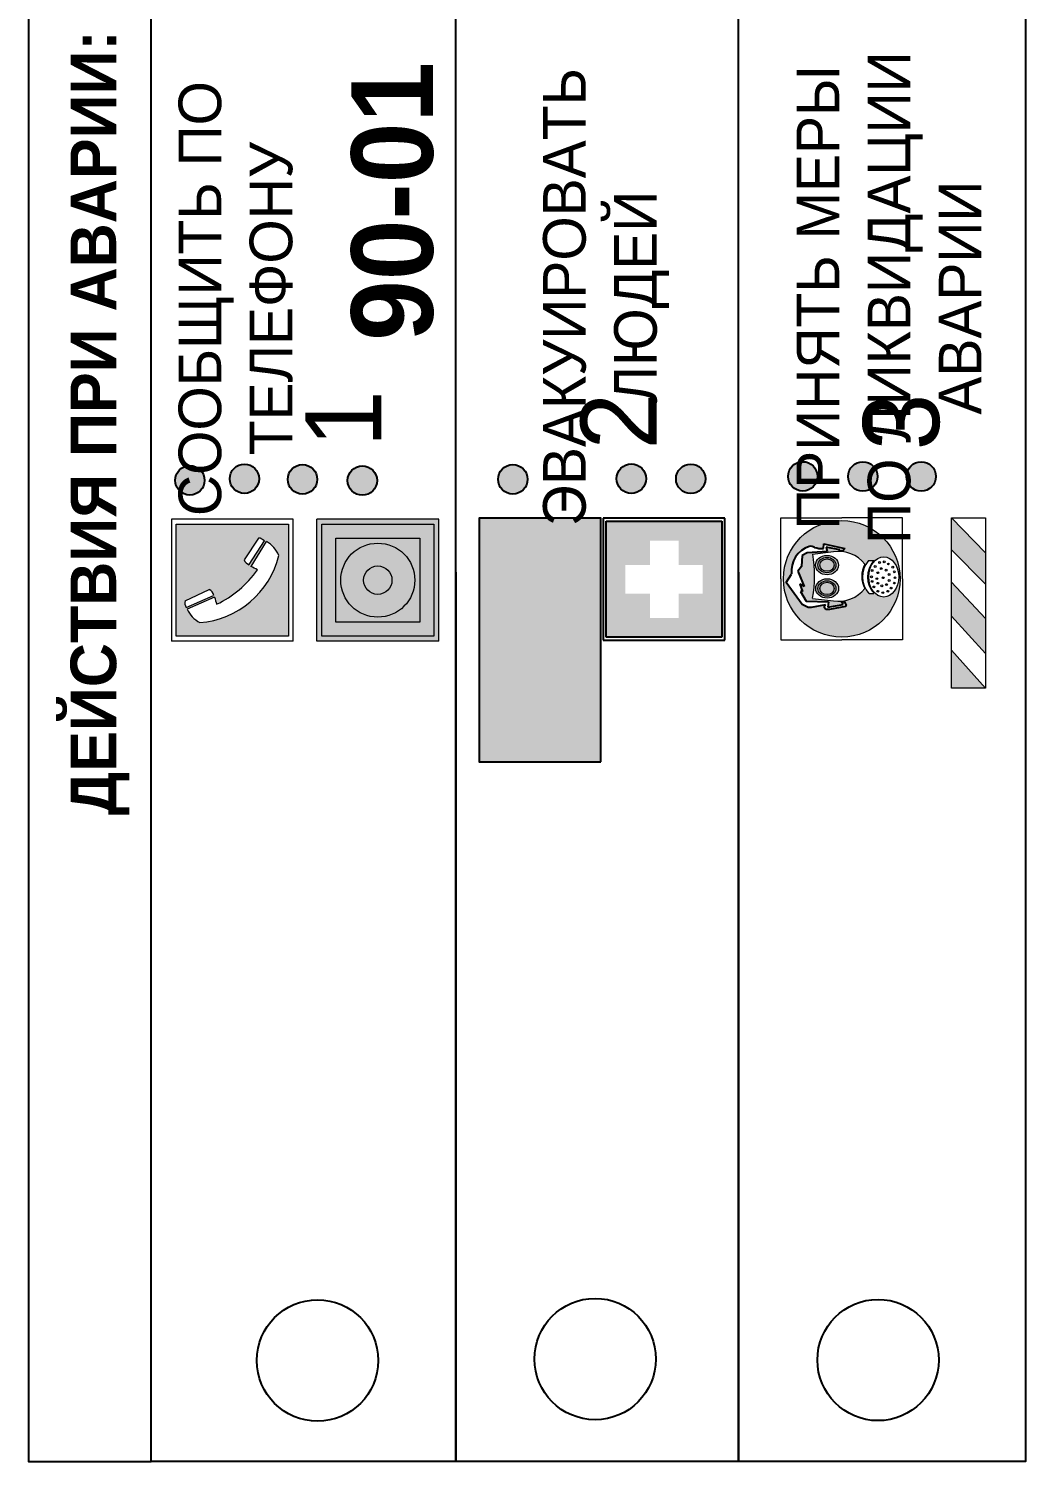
# Model space of a CAD drawing. Header units: millimetres. Extents: x 13114 to 67229, y 22859 to 38520.
# Drawn here: x 18188.4 to 18253.8, y 31912.9 to 32007 of the extents above; entities that cross this region are included whole.
import ezdxf

# ---------------------------------------------------------------- set-up
doc = ezdxf.new("R2010")
doc.units = ezdxf.units.MM
doc.styles.add('обычный', font='arial.ttf')

# ---------------------------------------------------------------- blocks, each defined once
blk = doc.blocks.new('A$C38D26F80')
h = blk.add_hatch(color=5)
h.dxf.hatch_style = 1
h.paths.add_polyline_path([(-8.77, -4.48, 1), (-0.19, -4.48, 1)])
h.paths.add_polyline_path([(-6.75, -3.58), (-6.75, -3.31), (-6.62, -3.22), (-6.5, -3.22), (-6.42, -3.3), (-6.39, -3.28), (-6.59, -2.23), (-6.59, -2.01), (-6.38, -1.58), (-4.76, -0.4), (-4.13, -0.79, -0.362848), (-2.1, -2.1, -0.201049), (-2.17, -2.48, 0.085434), (-2.26, -3.13), (-1.9, -3.16), (-2.25, -4.7), (-2.4, -4.59), (-2.43, -4.34), (-2.36, -4.34), (-2.14, -3.34), (-2.47, -3.42), (-2.58, -1.95), (-2.77, -1.58), (-3.58, -1.52), (-3.92, -1.26), (-5.05, -1.73), (-4.87, -1.39), (-5.41, -1.6), (-5.41, -1.46), (-6.13, -1.87), (-6.18, -3.5), (-6.56, -3.47), (-6.37, -4.59), (-6.16, -4.43), (-6.16, -4.66), (-6.36, -4.79), (-6.37, -4.8), (-6.51, -4.76)], flags=16)
h.paths.add_polyline_path([(-6.51, -4.76), (-6.36, -4.79), (-6.37, -4.8)], flags=0)
h.paths.add_polyline_path([(-5.92, -2.34, 0.089508), (-2.67, -2.35), (-2.48, -3.88, -0.268602), (-3.4, -6.18, 0.262449), (-5.2, -6.18, -0.268602), (-6.11, -3.88)], flags=16)
edge = h.paths.add_edge_path(flags=16)
edge.add_ellipse((-5.19, -3.41), major_axis=(0, 0.842), ratio=0.848992, start_angle=0, end_angle=360)
edge = h.paths.add_edge_path(flags=0)
edge.add_ellipse((-5.19, -3.39), major_axis=(0, 0.665), ratio=0.853798, start_angle=0, end_angle=360)
edge = h.paths.add_edge_path(flags=0)
edge.add_ellipse((-5.19, -3.4), major_axis=(0, 0.528), ratio=0.864094, start_angle=0, end_angle=360)
edge = h.paths.add_edge_path(flags=16)
edge.add_ellipse((-3.47, -3.4), major_axis=(0, 0.842), ratio=0.848992, start_angle=0, end_angle=360)
h.paths.add_polyline_path([(-3.13, -6.45), (-3.13, -6.84, 0.383174), (-5.57, -6.85), (-5.57, -6.49, -0.369952)], flags=16)
edge = h.paths.add_edge_path(flags=0)
edge.add_ellipse((-3.47, -3.39), major_axis=(0, 0.665), ratio=0.853798, start_angle=0, end_angle=360)
edge = h.paths.add_edge_path(flags=0)
edge.add_ellipse((-3.47, -3.4), major_axis=(0, 0.528), ratio=0.864094, start_angle=0, end_angle=360)
edge = h.paths.add_edge_path(flags=16)
edge.add_ellipse((-4.34, -7.57), major_axis=(-1.48, 0), ratio=0.744955, start_angle=0, end_angle=360)
h.paths.add_polyline_path([(-5.01, -6.85, -1), (-5.15, -6.85, -1)], flags=0)
h.paths.add_polyline_path([(-5.33, -7.14, -1), (-5.47, -7.14, -1)], flags=0)
h.paths.add_polyline_path([(-4.61, -6.71, -1), (-4.74, -6.71, -1)], flags=16)
h.paths.add_polyline_path([(-5.43, -7.51, -1), (-5.57, -7.51, -1)], flags=0)
h.paths.add_polyline_path([(-4.26, -6.67, -1), (-4.4, -6.67, -1)], flags=16)
h.paths.add_polyline_path([(-4.74, -7.14, -1), (-4.88, -7.14, -1)], flags=0)
h.paths.add_polyline_path([(-4.93, -7.43, -1), (-5.07, -7.43, -1)], flags=0)
h.paths.add_polyline_path([(-4.41, -7.07, -1), (-4.54, -7.07, -1)], flags=0)
h.paths.add_polyline_path([(-5.33, -7.87, -1), (-5.46, -7.87, -1)], flags=0)
h.paths.add_polyline_path([(-3.8, -6.71, -1), (-3.94, -6.71, -1)], flags=16)
h.paths.add_polyline_path([(-4.85, -7.78, -1), (-4.98, -7.78, -1)], flags=0)
h.paths.add_polyline_path([(-3.96, -7.14, -1), (-4.1, -7.14, -1)], flags=0)
h.paths.add_polyline_path([(-4.33, -7.53, -1), (-4.47, -7.53, -1)], flags=0)
h.paths.add_polyline_path([(-5.09, -8.12, -1), (-5.23, -8.12, -1)], flags=0)
h.paths.add_polyline_path([(-3.5, -6.94, -1), (-3.64, -6.94, -1)], flags=0)
h.paths.add_polyline_path([(-4.54, -7.97, -1), (-4.68, -7.97, -1)], flags=0)
h.paths.add_polyline_path([(-3.66, -7.39, -1), (-3.8, -7.39, -1)], flags=0)
h.paths.add_polyline_path([(-4.73, -8.35, -1), (-4.86, -8.35, -1)], flags=0)
h.paths.add_polyline_path([(-4.09, -7.96, -1), (-4.23, -7.96, -1)], flags=0)
h.paths.add_polyline_path([(-3.77, -7.74, -1), (-3.91, -7.74, -1)], flags=0)
h.paths.add_polyline_path([(-3.22, -7.27, -1), (-3.35, -7.27, -1)], flags=0)
h.paths.add_polyline_path([(-4.34, -8.4, -1), (-4.47, -8.4, -1)], flags=0)
h.paths.add_polyline_path([(-3.16, -7.61, -1), (-3.3, -7.61, -1)], flags=0)
h.paths.add_polyline_path([(-3.9, -8.35, -1), (-4.04, -8.35, -1)], flags=0)
h.paths.add_polyline_path([(-3.32, -7.91, -1), (-3.46, -7.91, -1)], flags=0)
h.paths.add_polyline_path([(-3.55, -8.23, -1), (-3.69, -8.23, -1)], flags=0)
at = {"color": 5, "lineweight": 5}
for p, q in [((-4.48, 0), (-8.96, 0)), ((-8.96, 0), (-8.96, -4.48)), ((-4.48, 0), (0, 0)), ((0, 0), (0, -4.48)), ((-6.38, -1.58), (-4.76, -0.4)), ((-4.76, -0.4), (-4.13, -0.79)), ((-6.59, -2.01), (-6.38, -1.58)), ((-6.59, -2.23), (-6.59, -2.01)), ((-6.13, -1.87), (-6.18, -3.5)), ((-5.41, -1.46), (-6.13, -1.87)), ((-4.87, -1.39), (-5.41, -1.6)), ((-5.41, -1.6), (-5.41, -1.46)), ((-3.92, -1.26), (-5.05, -1.73)), ((-5.05, -1.73), (-4.87, -1.39)), ((-3.58, -1.52), (-3.92, -1.26)), ((-2.77, -1.58), (-3.58, -1.52)), ((-2.58, -1.95), (-2.77, -1.58)), ((-2.47, -3.42), (-2.58, -1.95)), ((-6.39, -3.28), (-6.59, -2.23)), ((-5.92, -2.34), (-6.11, -3.88)), ((-2.67, -2.34), (-2.48, -3.88)), ((-1.9, -3.16), (-2.26, -3.13)), ((-6.75, -3.31), (-6.62, -3.22)), ((-6.75, -3.58), (-6.75, -3.31)), ((-6.51, -4.76), (-6.75, -3.58)), ((-6.62, -3.22), (-6.5, -3.22)), ((-6.18, -3.5), (-6.56, -3.47)), ((-6.56, -3.47), (-6.37, -4.59)), ((-6.5, -3.22), (-6.42, -3.3)), ((-6.42, -3.3), (-6.39, -3.28)), ((-2.14, -3.34), (-2.47, -3.42)), ((-2.36, -4.34), (-2.14, -3.34)), ((-2.25, -4.7), (-1.9, -3.16)), ((-8.96, -8.96), (-8.96, -4.48)), ((-6.37, -4.8), (-6.51, -4.76)), ((-6.37, -4.59), (-6.16, -4.43)), ((-6.16, -4.66), (-6.37, -4.8)), ((-6.16, -4.43), (-6.16, -4.66)), ((-2.43, -4.34), (-2.4, -4.59)), ((-2.43, -4.34), (-2.36, -4.34)), ((-2.4, -4.59), (-2.25, -4.7)), ((0, -8.96), (0, -4.48)), ((-5.57, -6.49), (-5.57, -6.85)), ((-3.13, -6.45), (-3.13, -6.84)), ((-4.48, -8.96), (-8.96, -8.96)), ((-4.48, -8.96), (0, -8.96))]:
    blk.add_line(p, q, dxfattribs=at)
at = {"color": 5}
for p, q in [((-6.38, -1.58), (-4.76, -0.4)), ((-4.76, -0.4), (-4.13, -0.79)), ((-6.59, -2.01), (-6.38, -1.58)), ((-6.59, -2.23), (-6.59, -2.01)), ((-6.13, -1.87), (-6.18, -3.5)), ((-5.41, -1.46), (-6.13, -1.87)), ((-4.87, -1.39), (-5.41, -1.6)), ((-5.41, -1.6), (-5.41, -1.46)), ((-3.92, -1.26), (-5.05, -1.73)), ((-5.05, -1.73), (-4.87, -1.39)), ((-3.58, -1.52), (-3.92, -1.26)), ((-2.77, -1.58), (-3.58, -1.52)), ((-2.58, -1.95), (-2.77, -1.58)), ((-2.47, -3.42), (-2.58, -1.95)), ((-6.39, -3.28), (-6.59, -2.23)), ((-2.26, -3.13), (-1.9, -3.16)), ((-6.75, -3.31), (-6.62, -3.22)), ((-6.75, -3.58), (-6.75, -3.31)), ((-6.51, -4.76), (-6.75, -3.58)), ((-6.62, -3.22), (-6.5, -3.22)), ((-6.18, -3.5), (-6.56, -3.47)), ((-6.56, -3.47), (-6.37, -4.59)), ((-6.5, -3.22), (-6.42, -3.3)), ((-6.42, -3.3), (-6.39, -3.28)), ((-2.14, -3.34), (-2.47, -3.42)), ((-2.36, -4.34), (-2.14, -3.34)), ((-1.9, -3.16), (-2.25, -4.7)), ((-6.37, -4.8), (-6.51, -4.76)), ((-6.36, -4.79), (-6.51, -4.76)), ((-6.37, -4.59), (-6.16, -4.43)), ((-6.16, -4.66), (-6.37, -4.8)), ((-6.16, -4.66), (-6.36, -4.79)), ((-6.16, -4.43), (-6.16, -4.66)), ((-2.4, -4.59), (-2.43, -4.34)), ((-2.43, -4.34), (-2.36, -4.34)), ((-2.25, -4.7), (-2.4, -4.59))]:
    blk.add_line(p, q, dxfattribs=at)
at = {"color": 5, "lineweight": 5}
for centre, radius in [((-4.48, -4.48), 4.29), ((-5.4, -7.14), 0.0678), ((-5.08, -6.85), 0.0678), ((-5, -7.43), 0.0678), ((-4.81, -7.14), 0.0678), ((-4.67, -6.71), 0.0678), ((-4.47, -7.07), 0.0678), ((-4.33, -6.67), 0.0678), ((-4.03, -7.14), 0.0678), ((-3.87, -6.71), 0.0678), ((-3.73, -7.39), 0.0678), ((-3.57, -6.94), 0.0678), ((-3.28, -7.27), 0.0678), ((-5.5, -7.51), 0.0678), ((-5.4, -7.87), 0.0678), ((-5.16, -8.12), 0.0678), ((-4.91, -7.78), 0.0678), ((-4.79, -8.35), 0.0678), ((-4.61, -7.97), 0.0678), ((-4.4, -7.53), 0.0678), ((-4.4, -8.4), 0.0678), ((-4.16, -7.96), 0.0678), ((-3.97, -8.35), 0.0678), ((-3.84, -7.74), 0.0678), ((-3.62, -8.23), 0.0678), ((-3.39, -7.91), 0.0678), ((-3.23, -7.61), 0.0678)]:
    blk.add_circle(centre, radius, dxfattribs=at)
at = {"color": 5}
for centre, radius, start, end in [((-3.89, -2.66), 1.88, 17.387, 97.1599), ((-2.6, -2.2), 0.511, 326.3906, 11.8614), ((-0.35, -3.07), 1.91, 162.2553, 181.7878)]:
    blk.add_arc(centre, radius, start, end, dxfattribs=at)
at = {"color": 5, "lineweight": 5}
for centre, radius, start, end in [((-2.6, -2.2), 0.513, 326.4781, 11.7739), ((-4.28, 6.66), 9.15, 259.6987, 280.1569), ((-0.47, -3.05), 1.79, 161.5846, 182.4584), ((-3.66, -4.24), 2.47, 171.573, 231.7124), ((-4.93, -4.24), 2.47, 308.2876, 8.427), ((-4.33, -7.88), 1.87, 50.358, 131.5662), ((-4.3, -7.78), 1.83, 60.5889, 119.4111), ((-4.34, -8.2), 1.82, 48.4943, 132.3565)]:
    blk.add_arc(centre, radius, start, end, dxfattribs=at)
for centre, major_axis, ratio in [((-5.19, -3.41), (0, 0.842), 0.848992), ((-5.19, -3.39), (0, 0.665), 0.853798), ((-5.19, -3.4), (0, 0.528), 0.864094), ((-3.47, -3.4), (0, 0.842), 0.848992), ((-3.47, -3.39), (0, 0.665), 0.853798), ((-3.47, -3.4), (0, 0.528), 0.864094), ((-4.34, -7.57), (-1.48, 0), 0.744955)]:
    blk.add_ellipse(centre, major_axis=major_axis, ratio=ratio, dxfattribs=at)
blk = doc.blocks.new('A$C47DD6509')
at = {"lineweight": 5}
for points in [[(-8.691, 0), (-11.193, 0), (-11.193, -2.219)], [(-4.218, 0), (-6.447, 0), (-8.914, -2.219), (-6.606, -2.219)], [(0, 0), (-2.089, 0), (-4.357, -2.219), (-2.288, -2.219)]]:
    blk.add_hatch(color=242, dxfattribs=at).paths.add_polyline_path(points)
at = {"color": 242, "lineweight": 5}
for p, q in [((-11.193, -2.219), (-8.691, 0)), ((-11.193, -2.219), (-11.193, 0)), ((-11.193, 0), (-8.691, 0)), ((-11.193, 0), (0, 0)), ((-8.914, -2.219), (-6.447, 0)), ((-6.606, -2.219), (-4.218, 0)), ((-4.357, -2.219), (-2.089, 0)), ((-2.288, -2.219), (0, 0)), ((0, 0), (0, -2.219)), ((0, -2.219), (-11.193, -2.219))]:
    blk.add_line(p, q, dxfattribs=at)
blk = doc.blocks.new('A$C32E8229D')
at = {"true_color": 0xffffff}
blk.add_hatch(color=7, dxfattribs=at).paths.add_polyline_path([(0, 0), (0, -8), (16, -8), (16, 0)])
h = blk.add_hatch(color=126)
h.paths.add_polyline_path([(0.2, -0.2), (15.8, -0.2), (15.8, -7.8), (0.2, -7.8)])
h.paths.add_polyline_path([(13.492, -2.045), (12.079, -2.045), (11.368, -2.625, 0.162397), (11.289, -2.839), (11.289, -3.633), (10.352, -3.633), (10.352, -4.047), (11.684, -4.047), (11.684, -3.477), (12.26, -4.279), (11.289, -5.103), (11.289, -6.781), (11.853, -6.781), (11.853, -5.443), (12.798, -4.643), (12.798, -5.939), (14.462, -5.939), (14.462, -5.389), (13.45, -5.389), (13.45, -3.967), (12.458, -2.586), (13.151, -2.586), (13.694, -3.343), (14.176, -2.998)], flags=16)
h.paths.add_polyline_path([(10.741, -1.821, 1), (11.797, -1.821, 1)], flags=16)
h.paths.add_polyline_path([(9.387, -3.588), (5.989, -3.588), (6.561, -3.026), (5.911, -3.026), (5.105, -3.833), (5.911, -4.64), (6.561, -4.64), (5.989, -4.093), (9.387, -4.093)], flags=16)
h.paths.add_polyline_path([(4.289, -1.083), (1.724, -1.083), (1.724, -6.601), (4.289, -6.601)], flags=16)
at = {"color": 126}
blk.add_lwpolyline([(16, -8), (0, -8), (0, 0), (16, 0)], close=True, dxfattribs=at)
blk = doc.blocks.new('A$C18900ED3')
h = blk.add_hatch(color=126)
h.paths.add_polyline_path([(-0.18, -0.18), (-7.02, -0.18), (-7.02, -7.02), (-0.18, -7.02)])
h.paths.add_polyline_path([(-5.889, -4.459), (-5.889, -2.771), (-4.456, -2.771), (-4.456, -1.308), (-2.767, -1.308), (-2.767, -2.771), (-1.334, -2.771), (-1.334, -4.459), (-2.767, -4.459), (-2.767, -5.892), (-4.456, -5.892), (-4.456, -4.459)], flags=16)
at = {"color": 126}
for p, q in [((-7.2, 0), (-7.2, -7.2)), ((0, 0), (-7.2, 0)), ((0, -7.2), (0, 0)), ((-7.02, -7.02), (-7.02, -0.18)), ((-7.02, -0.18), (-0.18, -0.18)), ((-0.18, -0.18), (-0.18, -7.02)), ((-7.2, -7.2), (0, -7.2)), ((-0.18, -7.02), (-7.02, -7.02))]:
    blk.add_line(p, q, dxfattribs=at)
blk = doc.blocks.new('A$C456E1F9C')
at = {"lineweight": 5}
h = blk.add_hatch(color=242, dxfattribs=at)
h.paths.add_polyline_path([(0.51, -1.47), (0.51, -13.26), (12.29, -13.26), (12.29, -1.47)])
h.paths.add_polyline_path([(5.42, -4.95, -0.254479), (4.78, -5.4), (3.52, -2.53, -0.209735), (4.23, -2.4)], flags=16)
h.paths.add_polyline_path([(8.53, -8.6), (10.87, -10.17), (10.54, -10.76), (8.03, -9.13, -0.192251)], flags=16)
h.paths.add_polyline_path([(4.61, -5.49, 0.005518), (3.87, -5.72, 0.128647), (7.49, -10.01, 0.00809), (7.83, -9.33), (10.47, -10.97, -0.16736), (8.99, -12.25, -0.327862), (1.95, -3.95, -0.166952), (3.36, -2.62)], flags=16)
at = {"color": 242, "lineweight": 5}
for p, q in [((0, -13.77), (0, -0.97)), ((12.8, -0.97), (0, -0.97)), ((12.8, -13.77), (12.8, -0.97)), ((4.61, -5.49), (3.36, -2.62)), ((3.52, -2.53), (4.78, -5.4)), ((4.23, -2.4), (5.42, -4.95)), ((10.81, -10.12), (8.53, -8.6)), ((7.83, -9.33), (10.47, -10.97)), ((8.03, -9.13), (10.54, -10.76)), ((10.54, -10.76), (10.8, -10.3)), ((10.8, -10.3), (10.81, -10.12)), ((0, -13.77), (12.8, -13.77))]:
    blk.add_line(p, q, dxfattribs=at)
blk.add_lwpolyline([(0.51, -1.47), (12.29, -1.47), (12.29, -13.26), (0.51, -13.26)], close=True, dxfattribs=at)
for centre, radius, start, end in [((4.59, -5.34), 2.99, 114.2845, 152.1974), ((4.02, -3.27), 0.891, 76.3284, 123.7092), ((11.12, -3.31), 9.19, 183.9915, 256.6009), ((14.98, -39.1), 35.17, 107.1487, 108.4135), ((13.86, -0.94), 11.08, 205.5536, 234.8762), ((4.68, -4.59), 0.824, 276.9621, 334.0723), ((8.94, -9.5), 0.989, 114.4092, 157.9388), ((-13.31, 0.8), 23.44, 332.5487, 334.4027), ((7.87, -9.46), 3, 291.9291, 329.9329)]:
    blk.add_arc(centre, radius, start, end, dxfattribs=at)
blk = doc.blocks.new('A$C54414219')
at = {"true_color": 0xffffff}
h = blk.add_hatch(color=7, dxfattribs=at)
h.paths.add_polyline_path([(2.39, -9.45), (2.39, -18.3), (11.23, -18.3), (11.23, -9.45)], flags=0)
h.paths.add_polyline_path([(10.71, -13.87, -1), (2.92, -13.87, -1)], flags=0)
h.paths.add_polyline_path([(8.3, -13.87, -1), (5.33, -13.87, -1)], flags=0)
h.paths.add_polyline_path([(0.41, -7.47), (0.41, -20.27), (13.21, -20.27), (13.21, -7.47)])
h.paths.add_polyline_path([(0.92, -19.77), (12.71, -19.77), (12.71, -7.98), (0.92, -7.98)], flags=16)
h.paths.add_polyline_path([(11.23, -9.45), (11.23, -18.3), (2.39, -18.3), (2.39, -9.45)], flags=0)
at = {"lineweight": 5}
h = blk.add_hatch(color=242, dxfattribs=at)
h.paths.add_polyline_path([(12.71, -7.98), (0.92, -7.98), (0.92, -19.77), (12.71, -19.77)])
h.paths.add_polyline_path([(11.23, -18.3), (2.39, -18.3), (2.39, -9.45), (11.23, -9.45)], flags=16)
h.paths.add_polyline_path([(10.71, -13.87, -1), (2.92, -13.87, -1)], flags=0)
h.paths.add_polyline_path([(8.3, -13.87, -1), (5.33, -13.87, -1)], flags=0)
at = {"true_color": 0xffffff}
h = blk.add_hatch(color=7, dxfattribs=at)
h.paths.add_polyline_path([(2.39, -9.45), (2.39, -18.3), (11.23, -18.3), (11.23, -9.45)])
h.paths.add_polyline_path([(10.71, -13.87, -1), (2.92, -13.87, -1)], flags=16)
h.paths.add_polyline_path([(8.3, -13.87, -1), (5.33, -13.87, -1)], flags=0)
at = {"lineweight": 5}
h = blk.add_hatch(color=242, dxfattribs=at)
h.paths.add_polyline_path([(2.92, -13.87, 1), (10.71, -13.87, 1)])
h.paths.add_polyline_path([(8.3, -13.87, -1), (5.33, -13.87, -1)], flags=16)
at = {"color": 242, "lineweight": 5}
for p, q in [((0.41, -20.27), (0.41, -7.47)), ((0.41, -7.47), (13.21, -7.47)), ((0.41, -7.47), (13.21, -7.47)), ((13.21, -20.27), (13.21, -7.47)), ((0.41, -20.27), (13.21, -20.27))]:
    blk.add_line(p, q, dxfattribs=at)
for points in [[(0.92, -7.98), (12.71, -7.98), (12.71, -19.77), (0.92, -19.77)], [(2.39, -9.45), (11.23, -9.45), (11.23, -18.3), (2.39, -18.3)]]:
    blk.add_lwpolyline(points, close=True, dxfattribs=at)
for radius in [3.89, 1.49]:
    blk.add_circle((6.81, -13.87), radius, dxfattribs=at)

msp = doc.modelspace()

# ---------------------------------------------------------------- hatches: boundary and pattern name
at = {"lineweight": 0}
h = msp.add_hatch(color=256, dxfattribs=at)
h.dxf.hatch_style = 1
h.paths.add_polyline_path([(18202.551, 31976.446, 1), (18202.551, 31978.378, 1)])
h = msp.add_hatch(color=256, dxfattribs=at)
h.dxf.hatch_style = 1
h.paths.add_polyline_path([(18206.362, 31976.407, 1), (18206.362, 31978.339, 1)])
h = msp.add_hatch(color=256, dxfattribs=at)
h.dxf.hatch_style = 1
h.paths.add_polyline_path([(18220.177, 31976.409, 1), (18220.177, 31978.341, 1)])
h = msp.add_hatch(color=256, dxfattribs=at)
h.dxf.hatch_style = 1
h.paths.add_polyline_path([(18227.957, 31976.45, 1), (18227.957, 31978.382, 1)])
h = msp.add_hatch(color=256, dxfattribs=at)
h.dxf.hatch_style = 1
h.paths.add_polyline_path([(18231.859, 31976.442, 1), (18231.859, 31978.374, 1)])
h = msp.add_hatch(color=256, dxfattribs=at)
h.dxf.hatch_style = 1
h.paths.add_polyline_path([(18239.215, 31976.601, 1), (18239.215, 31978.533, 1)])
h = msp.add_hatch(color=256, dxfattribs=at)
h.dxf.hatch_style = 1
h.paths.add_polyline_path([(18243.157, 31976.595, 1), (18243.157, 31978.527, 1)])
h = msp.add_hatch(color=256, dxfattribs=at)
h.dxf.hatch_style = 1
h.paths.add_polyline_path([(18246.993, 31976.597, 1), (18246.993, 31978.529, 1)])
h = msp.add_hatch(color=256, dxfattribs=at)
h.dxf.hatch_style = 1
h.paths.add_polyline_path([(18198.968, 31976.341, 1), (18198.968, 31978.273, 1)])
h = msp.add_hatch(color=256, dxfattribs=at)
h.dxf.hatch_style = 1
h.paths.add_polyline_path([(18210.291, 31976.325, 1), (18210.291, 31978.257, 1)])

# ---------------------------------------------------------------- linework, layer by layer
for points in [[(18196.432, 31912.863), (18196.432, 32056.629), (18188.381, 32056.629), (18188.381, 31912.863)], [(18196.432, 31912.863), (18196.432, 32056.629), (18253.832, 32056.629), (18253.832, 31912.863)]]:
    msp.add_lwpolyline(points, close=True)
for points in [[(18216.427, 31971.279), (18216.427, 31912.863), (18216.427, 32056.629)], [(18235.002, 31971.279), (18235.002, 31912.863), (18235.002, 32056.629)]]:
    msp.add_lwpolyline(points)
for centre, radius in [((18202.551, 31977.412), 0.966), ((18206.362, 31977.373), 0.966), ((18220.177, 31977.375), 0.966), ((18227.957, 31977.416), 0.966), ((18231.859, 31977.408), 0.966), ((18239.215, 31977.567), 0.966), ((18243.157, 31977.561), 0.966), ((18246.993, 31977.563), 0.966), ((18198.968, 31977.307), 0.966), ((18210.291, 31977.291), 0.966), ((18207.352, 31919.488), 3.984), ((18225.581, 31919.582), 3.984), ((18244.159, 31919.52), 3.984)]:
    msp.add_circle(centre, radius)

# ---------------------------------------------------------------- block references
at = {"rotation": 90}
for name, p, xscale, yscale, zscale in [('A$C456E1F9C', (18197.151, 31966.751), 0.625, 0.625, 0.625), ('A$C54414219', (18202.639, 31966.494), 0.625, 0.625, 0.625), ('A$C18900ED3', (18226.104, 31974.816), 1.111111111007631, 1.111111111007631, 1.111111111007631), ('A$C38D26F80', (18237.773, 31974.839), 0.8928571427240968, 0.8928571427240968, 0.8928571427240968)]:
    msp.add_blockref(name, p, dxfattribs=dict(at, xscale=xscale, yscale=yscale, zscale=zscale))
at = {"xscale": -1, "rotation": 90}
msp.add_blockref('A$C32E8229D', (18217.955, 31974.816), dxfattribs=at)
at = {"color": 242, "true_color": 0xc1121c, "rotation": 90}
msp.add_blockref('A$C47DD6509', (18248.99, 31974.839), dxfattribs=at)

# ---------------------------------------------------------------- texts
at = {"lineweight": 0, "attachment_point": 5, "rotation": 90, "style": 'обычный'}
for s, insert, char_height, width in [('{\\fProxima Nova Rg|b1|i0|c204|p2;ДЕЙСТВИЯ ПРИ АВАРИИ: СОХРАНЯЙТЕ СПОКОЙСТВИЕ\\H1.6644x; }', (18193.064, 32011.808), 3, 175.17361), ('{\\fProxima Nova Rg|b0|i0|c204|p2;ПРИНЯТЬ МЕРЫ \\PПО ЛИКВИДАЦИИ \\PАВАРИИ}', (18244.88, 31989.31), 2.8, 126.64835), ('{\\fProxima Nova Rg|b1|i0|c204|p2;\\H1.0714x;90-01\\fProxima Nova Rg|b0|i0|c204|p2;\\H0.93331x; \\H1.3449x; }', (18212.283, 31995.633), 5, 126.64835), ('{\\fProxima Nova Rg|b0|i0|c204|p2;ЭВАКУИРОВАТЬ \\PЛЮДЕЙ}', (18226.301, 31989.348), 2.8, 126.64835), ('{\\fProxima Nova Rg|b0|i0|c204|p2;СООБЩИТЬ ПО \\PТЕЛЕФОНУ}', (18201.979, 31989.247), 2.8, 126.64835), ('{\\fProxima Nova Rg|b0|i0|c204|p2;1\\H1.1667x; }', (18209.045, 31981.349), 5, 126.64835), ('{\\fProxima Nova Rg|b0|i0|c204|p2;2\\H1.1967x; }', (18227.127, 31981.198), 5, 126.64835), ('{\\fProxima Nova Rg|b0|i0|c204|p2;3\\H1.1967x; }', (18245.705, 31981.137), 5, 126.64835)]:
    msp.add_mtext(s, dxfattribs=dict(at, insert=insert, char_height=char_height, width=width))

doc.saveas('drawing.dxf')
